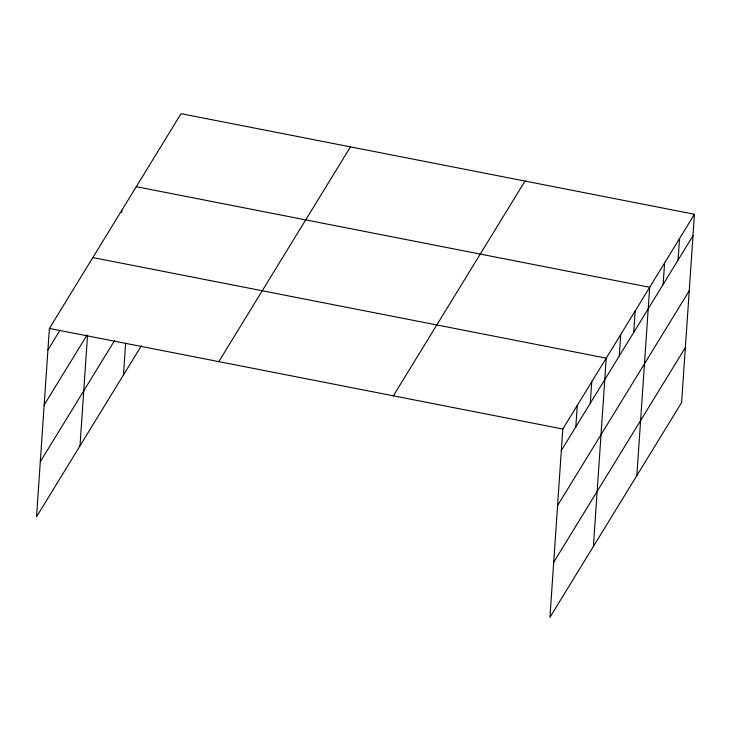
<?xml version="1.0" encoding="UTF-8"?>
<svg xmlns="http://www.w3.org/2000/svg" width="731" height="731" viewBox="0 0 731 731"><rect width="100%" height="100%" fill="white"/><g stroke="black" fill="none" stroke-linecap="round" stroke-linejoin="round"><path stroke-width="1.1" d="M694.45 214.256L562.788 429.015L549.95 617.32L681.612 402.562L694.45 214.256L181.05 113.68L49.388 328.438L36.55 516.744L141.348 345.8M79.999 445.873L87.537 335.246M121.648 212.584L121.803 210.318M123.448 375.003L125.586 343.552M575.809 426.877L577.271 405.385M590.292 403.256L591.754 381.765M593.398 546.45L606.237 358.144L92.837 257.568M619.258 356.006L620.72 334.515M633.74 332.386L635.202 310.894M636.847 475.579L649.685 287.274L136.286 186.697M663.145 284.423L664.607 262.932M678.066 260.09L679.528 238.598M47.926 349.93L60.088 330.083M44.171 404.974L87.035 335.054M40.306 461.7L114.456 340.747M218.807 361.626L350.469 146.867M393.369 395.818L525.022 181.069M561.326 450.506L692.988 235.747M557.57 505.55L689.232 290.801M553.705 562.267L685.367 347.517M49.388 328.438L562.788 429.015"/></g></svg>
